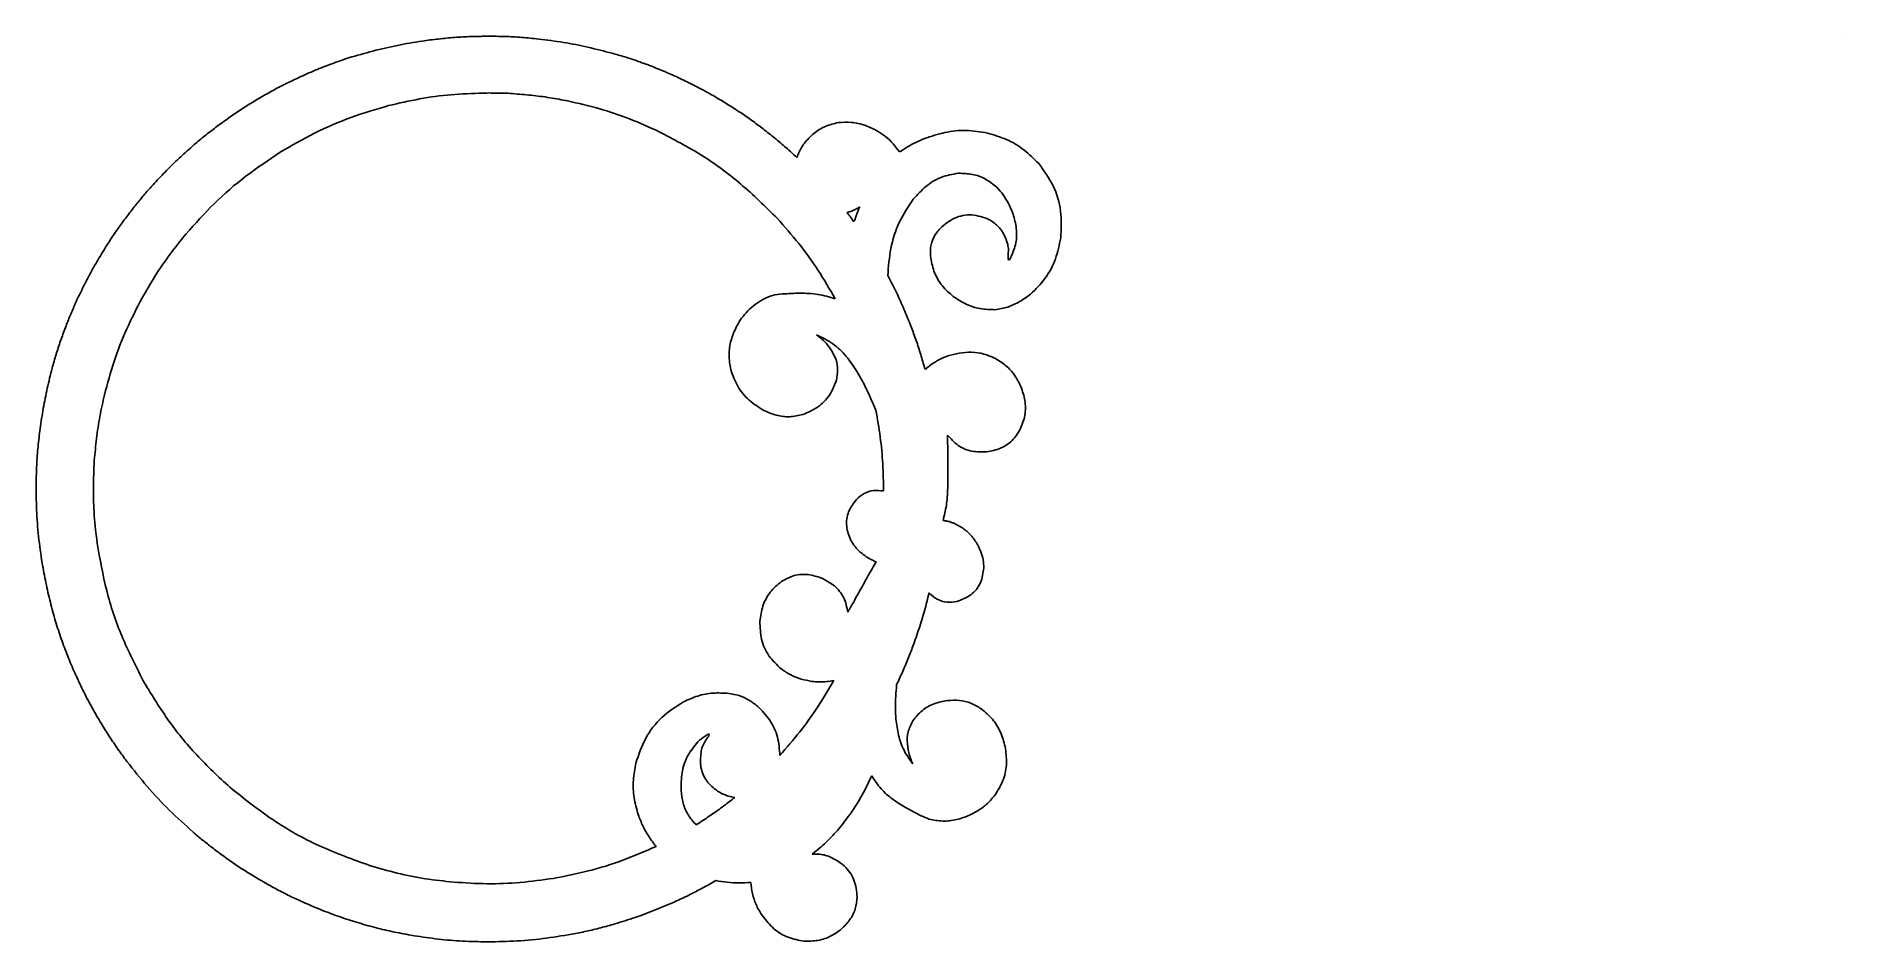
# Model space of a CAD drawing. Extents: x 0 to 229, y 211 to 325.
import ezdxf

# ---------------------------------------------------------------- set-up
doc = ezdxf.new("R2010")
doc.units = 0
doc.layers.get('0').update_dxf_attribs({"linetype": 'CONTINUOUS'})

msp = doc.modelspace()

# ---------------------------------------------------------------- linework, layer by layer
at = {"color": 7}
msp.add_lwpolyline([(228.6, 325.12), (228.6, 325.12)], dxfattribs=at)
for points, knots in [([(55.003418, 325.080309), (54.317666, 325.046745), (52.9458, 324.979598), (50.895378, 324.770278), (49.532686, 324.595942), (48.851256, 324.508763)], [0, 0, 0, 0, 2.059396, 4.119881, 6.180881, 6.180881, 6.180881, 6.180881]), ([(57.141533, 325.112062), (56.904223, 325.108533), (56.429393, 325.101473), (55.716688, 325.090885), (55.241293, 325.083836), (55.003418, 325.080309)], [0, 0, 0, 0, 0.71201, 1.424648, 2.138351, 2.138351, 2.138351, 2.138351]), ([(63.576482, 324.760138), (62.86388, 324.833372), (61.438651, 324.979841), (59.291347, 325.095598), (57.858268, 325.106573), (57.141533, 325.112062)], [0, 0, 0, 0, 2.148868, 4.297807, 6.447915, 6.447915, 6.447915, 6.447915]), ([(72.866956, 322.958178), (71.848072, 323.222916), (69.81039, 323.752369), (66.711623, 324.376566), (64.62151, 324.632283), (63.576482, 324.760138)], [0, 0, 0, 0, 3.15799, 6.31571, 9.47326, 9.47326, 9.47326, 9.47326]), ([(39.5478, 322.381341), (38.835848, 322.134839), (37.412153, 321.641906), (35.302642, 320.828387), (33.930819, 320.205497), (33.244931, 319.894063)], [0, 0, 0, 0, 2.260261, 4.519861, 6.779304, 6.779304, 6.779304, 6.779304]), ([(48.851256, 324.508763), (47.804079, 324.336104), (45.709453, 323.990741), (42.60892, 323.257052), (40.568147, 322.673237), (39.5478, 322.381341)], [0, 0, 0, 0, 3.183184, 6.367199, 9.550965, 9.550965, 9.550965, 9.550965]), ([(77.51064, 321.452579), (77.000776, 321.638419), (75.981087, 322.010086), (74.436956, 322.52759), (73.390248, 322.81466), (72.866956, 322.958178)], [0, 0, 0, 0, 1.628073, 3.256023, 4.883586, 4.883586, 4.883586, 4.883586]), ([(82.77098, 319.14259), (82.196985, 319.42178), (81.048709, 319.9803), (79.291345, 320.744404), (78.10431, 321.21648), (77.51064, 321.452579)], [0, 0, 0, 0, 1.914713, 3.830379, 5.747027, 5.747027, 5.747027, 5.747027]), ([(33.244931, 319.894063), (32.674466, 319.624379), (31.533499, 319.084995), (29.855705, 318.206667), (28.760069, 317.57993), (28.212175, 317.266518)], [0, 0, 0, 0, 1.892869, 3.785861, 5.679378, 5.679378, 5.679378, 5.679378]), ([(44.604376, 316.343058), (45.905927, 316.647267), (48.508982, 317.255674), (52.490489, 317.791802), (55.1623, 317.887915), (56.498349, 317.935977)], [0, 0, 0, 0, 4.008561, 8.016973, 12.026245, 12.026245, 12.026245, 12.026245]), ([(56.498349, 317.935977), (56.849459, 317.940356), (57.551913, 317.949118), (58.605756, 317.918036), (59.308702, 317.907063), (59.660367, 317.901574)], [0, 0, 0, 0, 1.05329, 2.107281, 3.162418, 3.162418, 3.162418, 3.162418]), ([(59.660367, 317.901574), (60.449821, 317.845041), (62.029139, 317.731945), (64.390769, 317.461438), (65.950548, 317.183343), (66.730598, 317.044268)], [0, 0, 0, 0, 2.374377, 4.749988, 7.126579, 7.126579, 7.126579, 7.126579]), ([(87.623791, 316.417142), (87.096525, 316.740016), (86.041703, 317.385943), (84.421919, 318.292957), (83.321434, 318.859306), (82.77098, 319.14259)], [0, 0, 0, 0, 1.854693, 3.710405, 5.567547, 5.567547, 5.567547, 5.567547]), ([(28.212175, 317.266518), (27.691394, 316.951663), (26.649636, 316.321834), (25.124107, 315.31633), (24.13117, 314.610852), (23.634502, 314.257972)], [0, 0, 0, 0, 1.825567, 3.651824, 5.479547, 5.479547, 5.479547, 5.479547]), ([(30.873982, 310.447662), (32.315509, 311.283723), (35.198734, 312.955943), (39.804691, 314.938063), (43.004326, 315.874681), (44.604376, 316.343058)], [0, 0, 0, 0, 4.996719, 9.994029, 14.992785, 14.992785, 14.992785, 14.992785]), ([(66.730598, 317.044268), (68.061442, 316.75515), (70.722995, 316.176944), (74.614792, 314.908843), (77.109769, 313.816951), (78.357307, 313.270985)], [0, 0, 0, 0, 4.084041, 8.167667, 12.25161, 12.25161, 12.25161, 12.25161]), ([(91.963522, 313.405943), (91.493364, 313.757765), (90.553192, 314.461301), (89.108394, 315.46957), (88.118662, 316.101282), (87.623791, 316.417142)], [0, 0, 0, 0, 1.761612, 3.522684, 5.283792, 5.283792, 5.283792, 5.283792]), ([(23.634502, 314.257972), (23.166236, 313.911), (22.229499, 313.216907), (20.855617, 312.133443), (19.975766, 311.367721), (19.535789, 310.984815)], [0, 0, 0, 0, 1.748416, 3.497589, 5.247165, 5.247165, 5.247165, 5.247165]), ([(78.357307, 313.270985), (80.248821, 312.29639), (84.032064, 310.347091), (89.214629, 306.571007), (92.239703, 303.57757), (93.752247, 302.080845)], [0, 0, 0, 0, 6.377685, 12.75609, 19.134551, 19.134551, 19.134551, 19.134551]), ([(96.231569, 309.788786), (95.772465, 310.208257), (94.854418, 311.047055), (93.429201, 312.251571), (92.45218, 313.021075), (91.963522, 313.405943)], [0, 0, 0, 0, 1.865518, 3.730388, 5.59638, 5.59638, 5.59638, 5.59638]), ([(101.449576, 314.202403), (100.894993, 314.068694), (99.785225, 313.801132), (98.303372, 312.887413), (97.546436, 312.035107), (97.168264, 311.609288)], [0, 0, 0, 0, 1.704304, 3.410462, 5.113948, 5.113948, 5.113948, 5.113948]), ([(106.34472, 313.173082), (105.839049, 313.427471), (104.827167, 313.936522), (103.146078, 314.311196), (102.01462, 314.238638), (101.449576, 314.202403)], [0, 0, 0, 0, 1.694973, 3.391752, 5.084433, 5.084433, 5.084433, 5.084433]), ([(109.181336, 310.492648), (108.922771, 310.846261), (108.406146, 311.552797), (107.457159, 312.474137), (106.7156, 312.940058), (106.34472, 313.173082)], [0, 0, 0, 0, 1.313232, 2.623899, 3.935279, 3.935279, 3.935279, 3.935279]), ([(120.323751, 312.887304), (119.431933, 313.032303), (117.647484, 313.322434), (114.9216, 313.044554), (113.209575, 312.472214), (112.353796, 312.186122)], [0, 0, 0, 0, 2.702232, 5.40693, 8.110151, 8.110151, 8.110151, 8.110151]), ([(19.535789, 310.984815), (18.98845, 310.495533), (17.893545, 309.516766), (16.327507, 307.966556), (14.961989, 306.524771), (13.790581, 305.200554), (12.79682, 304.01029), (12.161457, 303.19506), (11.84371, 302.78736)], [0, 0, 0, 0, 2.202137, 4.405189, 6.608224, 8.158475, 9.708434, 11.259041, 11.259041, 11.259041, 11.259041]), ([(97.168264, 311.609288), (97.039638, 311.420556), (96.782396, 311.043107), (96.460689, 310.435252), (96.307955, 310.00431), (96.231569, 309.788786)], [0, 0, 0, 0, 0.685009, 1.369958, 2.055247, 2.055247, 2.055247, 2.055247]), ([(112.353796, 312.186122), (111.984798, 312.030327), (111.246921, 311.718786), (110.18881, 311.146332), (109.517163, 310.710544), (109.181336, 310.492648)], [0, 0, 0, 0, 1.201117, 2.401854, 3.602623, 3.602623, 3.602623, 3.602623]), ([(126.798776, 309.018799), (126.195331, 309.620421), (124.988913, 310.823197), (122.773, 312.155817), (121.140308, 312.643433), (120.323751, 312.887304)], [0, 0, 0, 0, 2.55088, 5.099771, 7.649979, 7.649979, 7.649979, 7.649979]), ([(18.96951, 300.125412), (20.142362, 301.43491), (22.488426, 304.054307), (26.487525, 307.518243), (29.411909, 309.471242), (30.873982, 310.447662)], [0, 0, 0, 0, 5.270635, 10.542886, 15.814281, 15.814281, 15.814281, 15.814281]), ([(129.584873, 299.665023), (129.641249, 300.782811), (129.754004, 303.018443), (128.787232, 306.31209), (127.461442, 308.116769), (126.798776, 309.018799)], [0, 0, 0, 0, 3.343578, 6.687328, 10.028778, 10.028778, 10.028778, 10.028778]), ([(110.946071, 304.544335), (111.454252, 305.095487), (112.469898, 306.197015), (114.417237, 307.418501), (115.900247, 307.674049), (116.640469, 307.801603)], [0, 0, 0, 0, 2.246904, 4.490649, 6.726644, 6.726644, 6.726644, 6.726644]), ([(116.640469, 307.801603), (117.23237, 307.78618), (118.41641, 307.755328), (120.123018, 307.145412), (121.045685, 306.402477), (121.506544, 306.031392)], [0, 0, 0, 0, 1.769871, 3.540458, 5.30741, 5.30741, 5.30741, 5.30741]), ([(107.710111, 294.873116), (107.802974, 296.021549), (107.988689, 298.318284), (109.021417, 301.665559), (110.30487, 303.585266), (110.946071, 304.544335)], [0, 0, 0, 0, 3.453072, 6.905742, 10.352768, 10.352768, 10.352768, 10.352768]), ([(121.506544, 306.031392), (121.785211, 305.71919), (122.34311, 305.094151), (122.9923, 304.012112), (123.321395, 303.242961), (123.485769, 302.858791)], [0, 0, 0, 0, 1.253272, 2.509096, 3.762278, 3.762278, 3.762278, 3.762278]), ([(11.84371, 302.78736), (11.490015, 302.318567), (10.782654, 301.381018), (9.763662, 299.943473), (9.132257, 298.95336), (8.816622, 298.45841)], [0, 0, 0, 0, 1.761764, 3.523382, 5.284242, 5.284242, 5.284242, 5.284242]), ([(93.752247, 302.080845), (94.675393, 301.039001), (96.521621, 298.955387), (98.966166, 295.560413), (100.369454, 293.156406), (101.071116, 291.954373)], [0, 0, 0, 0, 4.174288, 8.348277, 12.522467, 12.522467, 12.522467, 12.522467]), ([(102.558144, 302.853513), (102.747281, 302.905614), (103.12513, 303.0097), (103.664404, 303.249727), (103.995891, 303.458303), (104.161731, 303.562653)], [0, 0, 0, 0, 0.58802, 1.174724, 1.762119, 1.762119, 1.762119, 1.762119]), ([(103.206409, 301.993526), (103.135163, 302.089629), (102.99271, 302.281783), (102.778234, 302.569684), (102.631554, 302.758844), (102.558144, 302.853513)], [0, 0, 0, 0, 0.358898, 0.717601, 1.076983, 1.076983, 1.076983, 1.076983]), ([(103.632564, 302.191984), (103.618864, 302.079389), (103.598093, 301.908692), (103.353316, 301.642173), (103.263883, 301.856067), (103.206409, 301.993526)], [0, 0, 0, 0, 0.349508, 0.529859, 0.854192, 0.854192, 0.854192, 0.854192]), ([(104.161731, 303.562653), (104.103347, 303.410254), (103.986594, 303.105499), (103.809616, 302.648836), (103.691612, 302.344346), (103.632564, 302.191984)], [0, 0, 0, 0, 0.4896, 0.979061, 1.46927, 1.46927, 1.46927, 1.46927]), ([(120.500987, 301.977665), (119.793155, 302.23042), (118.375936, 302.736485), (116.055392, 302.278351), (114.900209, 301.319378), (114.322578, 300.839858)], [0, 0, 0, 0, 2.226232, 4.457356, 6.688793, 6.688793, 6.688793, 6.688793]), ([(122.8852, 298.797105), (122.747696, 299.231665), (122.472915, 300.100062), (121.649724, 301.23119), (120.884105, 301.728706), (120.500987, 301.977665)], [0, 0, 0, 0, 1.36275, 2.723236, 4.085919, 4.085919, 4.085919, 4.085919]), ([(123.485769, 302.858791), (123.661898, 302.268644), (124.013892, 301.089232), (124.058388, 299.20185), (123.62726, 298.04271), (123.411827, 297.463492)], [0, 0, 0, 0, 1.84551, 3.688265, 5.528784, 5.528784, 5.528784, 5.528784]), ([(13.404878, 291.999529), (13.950708, 292.949787), (15.042554, 294.850627), (16.908833, 297.56264), (18.28261, 299.271146), (18.96951, 300.125412)], [0, 0, 0, 0, 3.286707, 6.574534, 9.862466, 9.862466, 9.862466, 9.862466]), ([(114.322578, 300.839858), (114.040516, 300.483771), (113.476937, 299.772284), (113.031602, 298.444487), (113.105399, 297.536691), (113.142324, 297.082464)], [0, 0, 0, 0, 1.357712, 2.712802, 4.069854, 4.069854, 4.069854, 4.069854]), ([(125.761327, 292.523333), (126.421752, 293.167528), (127.743206, 294.456509), (129.034768, 296.956135), (129.401503, 298.762051), (129.584873, 299.665023)], [0, 0, 0, 0, 2.755129, 5.512782, 8.270524, 8.270524, 8.270524, 8.270524]), ([(8.816622, 298.45841), (8.439226, 297.845224), (7.684564, 296.619061), (6.641788, 294.727057), (5.994273, 293.441381), (5.670494, 292.7985)], [0, 0, 0, 0, 2.15982, 4.318903, 6.478271, 6.478271, 6.478271, 6.478271]), ([(122.959142, 296.820449), (122.93848, 297.039068), (122.896859, 297.479431), (123.00913, 298.140593), (122.926409, 298.578802), (122.8852, 298.797105)], [0, 0, 0, 0, 0.656811, 1.323012, 1.984356, 1.984356, 1.984356, 1.984356]), ([(123.411827, 297.463492), (123.360022, 297.373409), (123.251332, 297.184409), (123.171603, 296.885119), (123.007504, 296.835169), (122.959142, 296.820449)], [0, 0, 0, 0, 0.318343, 0.667905, 0.81397, 0.81397, 0.81397, 0.81397]), ([(110.493669, 288.847953), (110.217069, 289.531786), (109.663768, 290.899705), (108.74489, 292.915156), (108.055077, 294.220387), (107.710111, 294.873116)], [0, 0, 0, 0, 2.212885, 4.426592, 6.64107, 6.64107, 6.64107, 6.64107]), ([(113.142324, 297.082464), (113.272037, 296.451651), (113.531366, 295.190497), (114.549592, 293.505106), (115.516268, 292.656903), (116.000107, 292.232362)], [0, 0, 0, 0, 1.922418, 3.843396, 5.768357, 5.768357, 5.768357, 5.768357]), ([(5.670494, 292.7985), (5.43994, 292.308171), (4.97891, 291.327673), (4.334677, 289.835198), (3.935729, 288.827879), (3.736227, 288.324149)], [0, 0, 0, 0, 1.625418, 3.250303, 4.875646, 4.875646, 4.875646, 4.875646]), ([(101.071116, 291.954373), (100.347482, 292.165214), (98.899566, 292.587084), (96.630049, 292.68089), (95.129612, 292.598808), (94.379344, 292.557764)], [0, 0, 0, 0, 2.253429, 4.508881, 6.764625, 6.764625, 6.764625, 6.764625]), ([(8.679039, 279.822204), (9.059895, 281.227283), (9.821583, 284.037355), (11.407048, 288.116499), (12.738944, 290.705204), (13.404878, 291.999529)], [0, 0, 0, 0, 4.365482, 8.730703, 13.095734, 13.095734, 13.095734, 13.095734]), ([(90.928896, 291.221442), (90.617309, 290.959552), (89.994114, 290.435754), (89.204754, 289.495112), (88.794793, 288.791958), (88.589838, 288.440424)], [0, 0, 0, 0, 1.219675, 2.439434, 3.658895, 3.658895, 3.658895, 3.658895]), ([(94.379344, 292.557764), (93.962895, 292.51689), (93.128506, 292.434996), (91.965904, 291.923712), (91.274519, 291.455501), (90.928896, 291.221442)], [0, 0, 0, 0, 1.248579, 2.501625, 3.754166, 3.754166, 3.754166, 3.754166]), ([(116.000107, 292.232362), (116.521537, 291.885923), (117.564239, 291.193148), (119.378401, 290.603233), (120.631338, 290.577929), (121.257907, 290.565276)], [0, 0, 0, 0, 1.873296, 3.746028, 5.619356, 5.619356, 5.619356, 5.619356]), ([(121.257907, 290.565276), (121.804941, 290.653114), (122.900493, 290.82903), (124.419087, 291.546864), (125.313992, 292.197901), (125.761327, 292.523333)], [0, 0, 0, 0, 1.655371, 3.315231, 4.974221, 4.974221, 4.974221, 4.974221]), ([(3.736227, 288.324149), (3.52789, 287.758589), (3.11117, 286.627343), (2.548021, 284.908141), (2.214721, 283.74921), (2.048042, 283.169642)], [0, 0, 0, 0, 1.80805, 3.6165, 5.425589, 5.425589, 5.425589, 5.425589]), ([(88.589838, 288.440424), (88.337137, 287.869009), (87.832079, 286.726955), (87.55104, 284.842447), (87.758333, 283.60893), (87.861987, 282.992124)], [0, 0, 0, 0, 1.870349, 3.738158, 5.606248, 5.606248, 5.606248, 5.606248]), ([(112.271951, 283.568987), (112.100553, 284.16404), (111.757755, 285.35415), (111.160235, 287.113899), (110.715864, 288.269919), (110.493669, 288.847953)], [0, 0, 0, 0, 1.85756, 3.715129, 5.572855, 5.572855, 5.572855, 5.572855]), ([(100.605449, 285.405407), (100.430356, 285.659753), (100.080249, 286.168329), (99.426497, 286.830213), (98.935343, 287.203379), (98.689724, 287.389993)], [0, 0, 0, 0, 0.925044, 1.849669, 2.77461, 2.77461, 2.77461, 2.77461]), ([(98.689724, 287.389993), (99.402286, 287.051926), (100.828227, 286.375402), (102.54678, 284.703272), (103.406282, 283.386513), (103.836329, 282.727682)], [0, 0, 0, 0, 2.353036, 4.708778, 7.067757, 7.067757, 7.067757, 7.067757]), ([(101.227184, 281.677251), (101.300104, 282.104831), (101.445661, 282.958344), (101.241821, 284.271127), (100.81772, 285.02705), (100.605449, 285.405407)], [0, 0, 0, 0, 1.296655, 2.588319, 3.882681, 3.882681, 3.882681, 3.882681]), ([(112.692462, 283.248947), (112.609577, 283.145401), (112.466853, 282.967101), (112.315909, 283.301931), (112.288589, 283.467907), (112.271951, 283.568987)], [0, 0, 0, 0, 0.294451, 0.507028, 0.838127, 0.838127, 0.838127, 0.838127]), ([(116.751664, 285.082544), (116.261876, 284.977811), (115.282359, 284.768358), (113.905017, 284.136405), (113.096804, 283.544881), (112.692462, 283.248947)], [0, 0, 0, 0, 1.499591, 2.998999, 4.500154, 4.500154, 4.500154, 4.500154]), ([(121.316044, 284.397309), (120.838705, 284.610861), (119.884057, 285.037952), (118.309537, 285.250655), (117.271174, 285.138605), (116.751664, 285.082544)], [0, 0, 0, 0, 1.563041, 3.12598, 4.690892, 4.690892, 4.690892, 4.690892]), ([(124.552287, 280.851469), (124.308277, 281.338382), (123.82054, 282.311642), (122.70789, 283.540582), (121.780201, 284.111605), (121.316044, 284.397309)], [0, 0, 0, 0, 1.629549, 3.257208, 4.887061, 4.887061, 4.887061, 4.887061]), ([(2.048042, 283.169642), (1.843892, 282.330504), (1.435478, 280.651757), (0.912441, 278.111825), (0.662249, 276.401466), (0.537148, 275.546256)], [0, 0, 0, 0, 2.59084, 5.183135, 7.775619, 7.775619, 7.775619, 7.775619]), ([(87.861987, 282.992124), (88.120558, 282.274298), (88.637945, 280.83797), (90.124822, 279.036415), (91.416201, 278.226498), (92.061453, 277.821813)], [0, 0, 0, 0, 2.277647, 4.557438, 6.834142, 6.834142, 6.834142, 6.834142]), ([(96.9645, 277.321716), (97.614578, 277.598356), (98.915388, 278.151916), (100.459298, 279.69822), (100.971415, 281.01807), (101.227184, 281.677251)], [0, 0, 0, 0, 2.108364, 4.218847, 6.324573, 6.324573, 6.324573, 6.324573]), ([(103.836329, 282.727682), (104.135918, 282.204437), (104.735256, 281.157666), (105.503566, 279.518647), (105.97443, 278.408615), (106.209818, 277.853704)], [0, 0, 0, 0, 1.808143, 3.617251, 5.425678, 5.425678, 5.425678, 5.425678]), ([(7.390412, 271.524307), (7.475273, 272.454653), (7.644969, 274.315053), (8.062464, 277.0885), (8.473506, 278.910936), (8.679039, 279.822204)], [0, 0, 0, 0, 2.802388, 5.603888, 8.405701, 8.405701, 8.405701, 8.405701]), ([(124.4727, 275.477393), (124.702394, 276.051036), (125.162523, 277.200176), (125.145888, 279.09783), (124.75013, 280.266992), (124.552287, 280.851469)], [0, 0, 0, 0, 1.840712, 3.687373, 5.533376, 5.533376, 5.533376, 5.533376]), ([(92.061453, 277.821813), (92.579101, 277.602842), (93.613143, 277.165431), (95.317369, 276.952011), (96.415472, 277.198484), (96.9645, 277.321716)], [0, 0, 0, 0, 1.682857, 3.361634, 5.040269, 5.040269, 5.040269, 5.040269]), ([(106.209818, 277.853704), (106.407103, 276.73167), (106.801746, 274.487184), (107.129389, 271.079896), (107.158491, 268.800605), (107.173042, 267.660967)], [0, 0, 0, 0, 3.417026, 6.835324, 10.253577, 10.253577, 10.253577, 10.253577]), ([(0.537148, 275.546256), (0.445673, 274.782966), (0.262724, 273.256399), (0.091345, 270.955776), (0.055142, 269.418967), (0.037045, 268.65072)], [0, 0, 0, 0, 2.306111, 4.612187, 6.917316, 6.917316, 6.917316, 6.917316]), ([(115.293704, 272.043031), (115.292624, 272.341372), (115.290463, 272.938241), (115.286222, 273.833448), (115.28406, 274.430317), (115.28298, 274.728658)], [0, 0, 0, 0, 0.895027, 1.790621, 2.685648, 2.685648, 2.685648, 2.685648]), ([(115.28298, 274.728658), (115.697489, 274.253443), (116.527149, 273.302279), (118.341477, 272.566819), (119.599329, 272.593354), (120.228642, 272.606629)], [0, 0, 0, 0, 1.872999, 3.748898, 5.627105, 5.627105, 5.627105, 5.627105]), ([(120.228642, 272.606629), (120.814229, 272.71946), (121.984223, 272.944894), (123.5364, 273.948418), (124.160651, 274.967818), (124.4727, 275.477393)], [0, 0, 0, 0, 1.780736, 3.557885, 5.334166, 5.334166, 5.334166, 5.334166]), ([(115.240647, 266.803858), (115.272924, 267.385063), (115.337517, 268.548173), (115.292123, 270.295521), (115.293177, 271.460533), (115.293704, 272.043031)], [0, 0, 0, 0, 1.745541, 3.493179, 5.240773, 5.240773, 5.240773, 5.240773]), ([(7.752927, 261.064587), (7.615379, 262.221594), (7.340277, 264.535677), (7.227275, 268.033535), (7.336039, 270.360841), (7.390412, 271.524307)], [0, 0, 0, 0, 3.49441, 6.989023, 10.482515, 10.482515, 10.482515, 10.482515]), ([(0.037045, 268.65072), (0.04362, 267.525919), (0.05677, 265.276298), (0.306235, 261.907994), (0.631298, 259.682049), (0.793815, 258.569178)], [0, 0, 0, 0, 3.373912, 6.747885, 10.121245, 10.121245, 10.121245, 10.121245]), ([(107.173042, 267.660967), (106.758556, 267.709325), (105.929687, 267.80603), (104.690781, 267.42902), (104.068157, 266.871007), (103.756742, 266.591909)], [0, 0, 0, 0, 1.244042, 2.487779, 3.732337, 3.732337, 3.732337, 3.732337]), ([(103.756742, 266.591909), (103.377932, 266.097358), (102.619321, 265.106966), (102.365296, 263.163071), (102.818468, 262.001959), (103.044978, 261.421598)], [0, 0, 0, 0, 1.847153, 3.699128, 5.54986, 5.54986, 5.54986, 5.54986]), ([(114.722204, 263.929989), (114.787438, 264.247818), (114.918006, 264.883966), (115.144257, 265.833129), (115.208529, 266.480408), (115.240647, 266.803858)], [0, 0, 0, 0, 0.973592, 1.948683, 2.922634, 2.922634, 2.922634, 2.922634]), ([(115.97894, 263.617851), (115.842951, 263.667125), (115.571468, 263.765492), (115.149398, 263.864759), (114.864613, 263.908244), (114.722204, 263.929989)], [0, 0, 0, 0, 0.433625, 0.865672, 1.297818, 1.297818, 1.297818, 1.297818]), ([(119.072096, 260.894971), (118.814995, 261.284981), (118.301128, 262.064495), (117.241731, 263.010775), (116.399897, 263.41548), (115.97894, 263.617851)], [0, 0, 0, 0, 1.398174, 2.794537, 4.191161, 4.191161, 4.191161, 4.191161]), ([(13.521295, 243.772549), (12.600976, 245.590122), (10.760383, 249.225179), (8.807753, 255.044075), (8.104531, 259.057776), (7.752927, 261.064587)], [0, 0, 0, 0, 6.107301, 12.214299, 18.321053, 18.321053, 18.321053, 18.321053]), ([(103.044978, 261.421598), (103.215546, 261.153072), (103.557261, 260.615113), (104.227523, 259.929158), (104.850747, 259.435153), (105.392537, 259.10954), (105.814435, 258.89973), (106.102556, 258.774615), (106.246789, 258.711982)], [0, 0, 0, 0, 0.952044, 1.907308, 2.860267, 3.33049, 3.801062, 4.272763, 4.272763, 4.272763, 4.272763]), ([(119.868527, 257.963247), (119.846424, 258.303251), (119.802145, 258.984406), (119.515652, 259.973919), (119.219826, 260.588206), (119.072096, 260.894971)], [0, 0, 0, 0, 1.019906, 2.04325, 3.064073, 3.064073, 3.064073, 3.064073]), ([(0.793815, 258.569178), (0.943672, 257.739232), (1.243383, 256.079363), (1.813172, 253.613718), (2.262617, 251.988501), (2.487287, 251.176084)], [0, 0, 0, 0, 2.529847, 5.059629, 7.588219, 7.588219, 7.588219, 7.588219]), ([(106.246789, 258.711982), (105.908576, 258.133109), (105.231926, 256.974977), (104.276867, 255.204036), (103.614367, 254.037589), (103.283173, 253.454464)], [0, 0, 0, 0, 2.011155, 4.023647, 6.035456, 6.035456, 6.035456, 6.035456]), ([(94.291856, 256.22758), (93.781197, 255.807825), (92.758808, 254.967434), (91.824806, 253.16057), (91.642038, 251.853685), (91.550631, 251.200073)], [0, 0, 0, 0, 1.968126, 3.940386, 5.913665, 5.913665, 5.913665, 5.913665]), ([(99.356616, 256.664178), (98.79383, 256.843725), (97.669671, 257.202367), (95.844183, 257.090528), (94.809157, 256.515151), (94.291856, 256.22758)], [0, 0, 0, 0, 1.765028, 3.525626, 5.28479, 5.28479, 5.28479, 5.28479]), ([(102.6668, 252.3617), (102.538554, 252.985394), (102.281881, 254.233672), (101.032818, 255.763891), (99.915668, 256.363911), (99.356616, 256.664178)], [0, 0, 0, 0, 1.889313, 3.781319, 5.676565, 5.676565, 5.676565, 5.676565]), ([(116.455331, 253.716367), (117.073754, 253.937669), (118.31167, 254.380655), (119.589025, 256.016016), (119.775332, 257.313976), (119.868527, 257.963247)], [0, 0, 0, 0, 1.942731, 3.88882, 5.836648, 5.836648, 5.836648, 5.836648]), ([(110.895836, 248.067124), (111.159806, 248.802437), (111.68786, 250.273377), (112.377204, 252.515694), (112.749741, 254.034087), (112.93602, 254.793327)], [0, 0, 0, 0, 2.343652, 4.688303, 7.033221, 7.033221, 7.033221, 7.033221]), ([(112.93602, 254.793327), (113.257506, 254.507552), (113.900515, 253.935971), (115.173494, 253.513176), (116.027998, 253.648628), (116.455331, 253.716367)], [0, 0, 0, 0, 1.283733, 2.567612, 3.851978, 3.851978, 3.851978, 3.851978]), ([(103.283173, 253.454464), (103.214383, 253.333383), (103.076695, 253.091032), (102.871077, 252.726866), (102.734892, 252.483421), (102.6668, 252.3617)], [0, 0, 0, 0, 0.417774, 0.836198, 1.254615, 1.254615, 1.254615, 1.254615]), ([(2.487287, 251.176084), (2.723375, 250.441114), (3.195458, 248.971468), (4.011604, 246.804043), (4.61655, 245.384508), (4.918992, 244.674813)], [0, 0, 0, 0, 2.315632, 4.630336, 6.944567, 6.944567, 6.944567, 6.944567]), ([(91.550631, 251.200073), (91.57277, 250.435673), (91.617042, 248.907082), (92.572439, 246.746423), (93.690402, 245.700528), (94.249522, 245.177451)], [0, 0, 0, 0, 2.281232, 4.561835, 6.843569, 6.843569, 6.843569, 6.843569]), ([(108.826582, 243.166618), (109.077585, 243.701863), (109.579674, 244.772532), (110.271991, 246.406347), (110.687892, 247.513545), (110.895836, 248.067124)], [0, 0, 0, 0, 1.773448, 3.547489, 5.321402, 5.321402, 5.321402, 5.321402]), ([(4.918992, 244.674813), (5.260084, 243.940916), (5.942283, 242.473083), (7.064367, 240.318184), (7.890264, 238.925573), (8.303288, 238.22914)], [0, 0, 0, 0, 2.427742, 4.855605, 7.284361, 7.284361, 7.284361, 7.284361]), ([(94.249522, 245.177451), (94.640095, 244.91562), (95.421607, 244.391712), (96.741963, 243.860982), (97.668306, 243.694407), (98.131489, 243.611118)], [0, 0, 0, 0, 1.408288, 2.817892, 4.227563, 4.227563, 4.227563, 4.227563]), ([(24.528865, 230.232656), (23.100258, 231.558696), (20.243305, 234.210534), (16.551503, 238.772567), (14.531449, 242.105749), (13.521295, 243.772549)], [0, 0, 0, 0, 5.842865, 11.684663, 17.527933, 17.527933, 17.527933, 17.527933]), ([(100.880616, 243.703687), (100.221525, 242.586787), (98.903435, 240.353144), (96.624637, 237.19266), (94.919418, 235.239136), (94.066924, 234.262507)], [0, 0, 0, 0, 3.889411, 7.778283, 11.666091, 11.666091, 11.666091, 11.666091]), ([(98.131489, 243.611118), (98.436851, 243.581681), (99.047683, 243.522796), (99.971506, 243.550721), (100.577411, 243.65267), (100.880616, 243.703687)], [0, 0, 0, 0, 0.919841, 1.840008, 2.76171, 2.76171, 2.76171, 2.76171]), ([(108.749818, 238.818984), (108.71978, 239.302011), (108.659699, 240.268182), (108.722069, 241.719653), (108.791748, 242.68434), (108.826582, 243.166618)], [0, 0, 0, 0, 1.450905, 2.902163, 4.353022, 4.353022, 4.353022, 4.353022]), ([(81.866176, 241.012698), (80.9225, 240.407772), (79.034432, 239.197461), (76.934428, 236.477314), (76.221453, 234.351592), (75.865002, 233.28884)], [0, 0, 0, 0, 3.346937, 6.696418, 10.04521, 10.04521, 10.04521, 10.04521]), ([(87.600084, 242.092198), (86.942366, 242.12819), (85.627355, 242.200151), (83.663223, 241.834183), (82.465287, 241.28657), (81.866176, 241.012698)], [0, 0, 0, 0, 1.971953, 3.942628, 5.914244, 5.914244, 5.914244, 5.914244]), ([(91.254298, 240.464904), (90.896165, 240.739539), (90.180177, 241.288595), (88.936517, 241.863323), (88.045676, 242.015887), (87.600084, 242.092198)], [0, 0, 0, 0, 1.35204, 2.703033, 4.055063, 4.055063, 4.055063, 4.055063]), ([(94.066924, 234.262507), (94.012231, 235.042719), (93.902721, 236.604896), (92.889538, 238.782605), (91.799209, 239.904311), (91.254298, 240.464904)], [0, 0, 0, 0, 2.333136, 4.671511, 7.00772, 7.00772, 7.00772, 7.00772]), ([(115.269716, 241.197836), (114.694992, 241.084969), (113.545551, 240.859237), (111.965778, 239.990643), (111.238069, 239.066348), (110.874669, 238.604778)], [0, 0, 0, 0, 1.753136, 3.506251, 5.254989, 5.254989, 5.254989, 5.254989]), ([(119.535222, 240.139502), (119.105464, 240.394333), (118.245999, 240.903964), (116.766277, 241.261096), (115.768667, 241.218927), (115.269716, 241.197836)], [0, 0, 0, 0, 1.4934, 2.986625, 4.480725, 4.480725, 4.480725, 4.480725]), ([(122.554436, 235.360633), (122.382382, 235.980445), (122.038396, 237.219636), (121.016873, 238.897887), (120.029078, 239.725654), (119.535222, 240.139502)], [0, 0, 0, 0, 1.925414, 3.849481, 5.773217, 5.773217, 5.773217, 5.773217]), ([(8.303288, 238.22914), (8.636272, 237.68892), (9.302351, 236.608301), (10.375146, 235.034036), (11.128342, 234.011751), (11.505015, 233.500507)], [0, 0, 0, 0, 1.903617, 3.807862, 5.712865, 5.712865, 5.712865, 5.712865]), ([(110.869307, 233.204173), (110.473918, 233.75601), (109.683138, 234.859684), (109.004548, 236.803099), (108.834763, 238.146742), (108.749818, 238.818984)], [0, 0, 0, 0, 2.028492, 4.056991, 6.088031, 6.088031, 6.088031, 6.088031]), ([(110.874669, 238.604778), (110.647885, 238.153553), (110.194009, 237.250491), (110.12176, 235.70395), (110.36073, 234.727698), (110.480404, 234.2388)], [0, 0, 0, 0, 1.501443, 3.004923, 4.513165, 4.513165, 4.513165, 4.513165]), ([(81.596371, 229.838391), (81.596581, 230.581994), (81.597002, 232.069453), (82.285493, 234.247013), (83.227004, 235.404536), (83.697233, 235.982651)], [0, 0, 0, 0, 2.225114, 4.450983, 6.671886, 6.671886, 6.671886, 6.671886]), ([(83.697233, 235.982651), (83.845609, 236.112566), (84.141905, 236.371999), (84.629222, 236.708744), (84.972487, 236.901884), (85.144469, 236.998651)], [0, 0, 0, 0, 0.591287, 1.180763, 1.772646, 1.772646, 1.772646, 1.772646]), ([(85.070527, 236.702318), (84.927111, 236.486188), (84.641028, 236.055055), (84.242687, 235.376154), (84.149244, 234.86314), (84.102504, 234.606536)], [0, 0, 0, 0, 0.779913, 1.555755, 2.332186, 2.332186, 2.332186, 2.332186]), ([(85.144469, 236.998651), (85.135856, 236.965811), (85.118606, 236.900038), (85.094408, 236.801144), (85.078469, 236.735185), (85.070527, 236.702318)], [0, 0, 0, 0, 0.101851, 0.203987, 0.305426, 0.305426, 0.305426, 0.305426]), ([(11.505015, 233.500507), (12.348372, 232.430099), (14.035367, 230.288928), (16.833967, 227.299161), (18.866256, 225.481521), (19.882414, 224.572689)], [0, 0, 0, 0, 4.087141, 8.175639, 12.264247, 12.264247, 12.264247, 12.264247]), ([(75.865002, 233.28884), (75.732704, 232.566028), (75.468176, 231.120782), (75.573653, 228.897972), (75.965412, 227.4823), (76.161336, 226.774304)], [0, 0, 0, 0, 2.199974, 4.398798, 6.598618, 6.598618, 6.598618, 6.598618]), ([(84.102504, 234.606536), (84.048363, 233.981531), (83.939992, 232.730523), (84.719792, 230.92682), (85.694806, 230.137582), (86.181918, 229.743282)], [0, 0, 0, 0, 1.862989, 3.728955, 5.591904, 5.591904, 5.591904, 5.591904]), ([(110.480404, 234.2388), (110.515484, 234.121021), (110.585692, 233.885302), (110.728185, 233.544841), (110.822272, 233.317715), (110.869307, 233.204173)], [0, 0, 0, 0, 0.368402, 0.737308, 1.106081, 1.106081, 1.106081, 1.106081]), ([(121.387447, 229.393891), (121.741498, 229.994207), (122.44938, 231.194467), (122.838655, 233.292173), (122.649216, 234.670849), (122.554436, 235.360633)], [0, 0, 0, 0, 2.08002, 4.158751, 6.240179, 6.240179, 6.240179, 6.240179]), ([(102.941967, 226.822), (103.288494, 227.334175), (103.981569, 228.358558), (104.878651, 229.984639), (105.414968, 231.098912), (105.683191, 231.656184)], [0, 0, 0, 0, 1.854369, 3.708853, 5.564238, 5.564238, 5.564238, 5.564238]), ([(105.683191, 231.656184), (106.05532, 231.100314), (106.799753, 229.988312), (108.323213, 228.6551), (109.468259, 227.967756), (110.041267, 227.623793)], [0, 0, 0, 0, 1.999854, 4.000641, 6.004816, 6.004816, 6.004816, 6.004816]), ([(42.199278, 220.352338), (40.066646, 221.118602), (35.801334, 222.651147), (29.839347, 225.990149), (26.298889, 228.818596), (24.528865, 230.232656)], [0, 0, 0, 0, 6.791263, 13.582678, 20.372517, 20.372517, 20.372517, 20.372517]), ([(83.474842, 225.480316), (83.121009, 225.889714), (82.413705, 226.708092), (81.74749, 228.221111), (81.646754, 229.299191), (81.596371, 229.838391)], [0, 0, 0, 0, 1.61833, 3.235006, 4.852645, 4.852645, 4.852645, 4.852645]), ([(88.377889, 228.944029), (87.849574, 228.536051), (86.793038, 227.720168), (85.157065, 226.565003), (84.035507, 225.841829), (83.474842, 225.480316)], [0, 0, 0, 0, 2.002377, 4.004395, 6.0056, 6.0056, 6.0056, 6.0056]), ([(86.181918, 229.743282), (86.409335, 229.614247), (86.864262, 229.356126), (87.607259, 229.09171), (88.12095, 228.993268), (88.377889, 228.944029)], [0, 0, 0, 0, 0.783402, 1.567118, 2.351403, 2.351403, 2.351403, 2.351403]), ([(118.063998, 226.689638), (118.489205, 226.914726), (119.33959, 227.364887), (120.473605, 228.275965), (121.082856, 229.021278), (121.387447, 229.393891)], [0, 0, 0, 0, 1.441612, 2.883125, 4.324305, 4.324305, 4.324305, 4.324305]), ([(76.161336, 226.774304), (76.345613, 226.293405), (76.714176, 225.331584), (77.476955, 223.981199), (78.100917, 223.161976), (78.412904, 222.752356)], [0, 0, 0, 0, 1.543606, 3.087284, 4.631031, 4.631031, 4.631031, 4.631031]), ([(98.176362, 221.783769), (98.771545, 222.277987), (99.961788, 223.266321), (101.569241, 224.949998), (102.48436, 226.197957), (102.941967, 226.822)], [0, 0, 0, 0, 2.319898, 4.639316, 6.95921, 6.95921, 6.95921, 6.95921]), ([(110.041267, 227.623793), (110.354041, 227.451248), (110.980179, 227.105831), (111.938832, 226.624899), (112.595096, 226.341485), (112.922756, 226.199982)], [0, 0, 0, 0, 1.071615, 2.14525, 3.215803, 3.215803, 3.215803, 3.215803]), ([(112.922756, 226.199982), (113.498248, 226.089317), (114.649666, 225.867904), (116.41924, 226.077693), (117.515576, 226.485593), (118.063998, 226.689638)], [0, 0, 0, 0, 1.750197, 3.50171, 5.25485, 5.25485, 5.25485, 5.25485]), ([(19.882414, 224.572689), (20.275674, 224.233529), (21.062177, 223.555222), (22.297537, 222.605778), (23.123576, 221.976682), (23.5366, 221.662131)], [0, 0, 0, 0, 1.557611, 3.115164, 4.672748, 4.672748, 4.672748, 4.672748]), ([(78.412904, 222.752356), (77.02307, 222.147218), (74.243248, 220.936876), (69.890363, 219.584135), (66.914153, 219.006125), (65.426167, 218.717142)], [0, 0, 0, 0, 4.545561, 9.09162, 13.636953, 13.636953, 13.636953, 13.636953]), ([(100.38842, 221.460907), (100.150322, 221.539193), (99.674397, 221.695677), (98.926973, 221.807396), (98.426515, 221.791643), (98.176362, 221.783769)], [0, 0, 0, 0, 0.751168, 1.501483, 2.251338, 2.251338, 2.251338, 2.251338]), ([(23.5366, 221.662131), (24.101825, 221.257118), (25.232317, 220.447062), (26.992019, 219.324922), (28.189893, 218.618171), (28.788924, 218.26474)], [0, 0, 0, 0, 2.085745, 4.171643, 6.258199, 6.258199, 6.258199, 6.258199]), ([(52.833693, 218.248653), (51.633145, 218.373696), (49.23166, 218.623821), (45.676059, 219.340016), (43.358113, 220.014924), (42.199278, 220.352338)], [0, 0, 0, 0, 3.619755, 7.240683, 10.860749, 10.860749, 10.860749, 10.860749]), ([(103.849593, 216.375262), (103.770888, 217.100459), (103.613428, 218.551292), (102.31964, 220.43341), (101.032229, 221.118372), (100.38842, 221.460907)], [0, 0, 0, 0, 2.166122, 4.333554, 6.501678, 6.501678, 6.501678, 6.501678]), ([(28.788924, 218.26474), (29.332314, 217.958739), (30.419042, 217.346764), (32.08271, 216.489795), (33.217476, 215.972409), (33.784822, 215.713733)], [0, 0, 0, 0, 1.870819, 3.741464, 5.611868, 5.611868, 5.611868, 5.611868]), ([(65.426167, 218.717142), (64.035244, 218.525281), (61.253564, 218.141582), (57.036511, 217.968987), (54.234555, 218.155436), (52.833693, 218.248653)], [0, 0, 0, 0, 4.211049, 8.421595, 12.631446, 12.631446, 12.631446, 12.631446]), ([(80.80248, 215.766791), (81.386904, 216.039764), (82.555725, 216.585696), (84.272296, 217.479128), (85.393666, 218.115829), (85.954164, 218.434073)], [0, 0, 0, 0, 1.934938, 3.869787, 5.803348, 5.803348, 5.803348, 5.803348]), ([(85.954164, 218.434073), (86.44341, 218.356442), (87.421975, 218.201169), (88.910209, 218.128486), (89.899551, 218.189212), (90.394367, 218.219584)], [0, 0, 0, 0, 1.485458, 2.971143, 4.457702, 4.457702, 4.457702, 4.457702]), ([(90.394367, 218.219584), (90.45065, 217.740257), (90.563214, 216.781612), (91.021488, 215.395252), (91.506431, 214.559926), (91.749033, 214.142038)], [0, 0, 0, 0, 1.445687, 2.891344, 4.338562, 4.338562, 4.338562, 4.338562]), ([(33.784822, 215.713733), (34.490495, 215.406677), (35.901552, 214.792689), (38.060675, 213.974487), (39.523077, 213.497079), (40.254202, 213.2584)], [0, 0, 0, 0, 2.308543, 4.61614, 6.923254, 6.923254, 6.923254, 6.923254]), ([(73.216064, 212.969969), (74.075883, 213.23158), (75.795988, 213.754944), (78.321439, 214.706864), (79.975342, 215.413429), (80.80248, 215.766791)], [0, 0, 0, 0, 2.695633, 5.392737, 8.091063, 8.091063, 8.091063, 8.091063]), ([(101.857104, 212.324244), (102.223576, 212.689254), (102.955964, 213.418722), (103.68349, 214.829212), (103.794218, 215.859839), (103.849593, 216.375262)], [0, 0, 0, 0, 1.547238, 3.092138, 4.637693, 4.637693, 4.637693, 4.637693]), ([(40.254202, 213.2584), (41.041318, 213.026465), (42.615482, 212.562614), (45.010051, 211.986382), (46.623707, 211.687633), (47.430549, 211.538256)], [0, 0, 0, 0, 2.461513, 4.922812, 7.3842, 7.3842, 7.3842, 7.3842]), ([(67.773127, 211.67344), (68.383863, 211.791189), (69.605382, 212.026697), (71.419961, 212.464316), (72.617373, 212.801421), (73.216064, 212.969969)], [0, 0, 0, 0, 1.865772, 3.731688, 5.597512, 5.597512, 5.597512, 5.597512]), ([(91.749033, 214.142038), (92.177876, 213.584036), (93.035255, 212.468429), (94.82166, 211.246578), (96.202934, 210.954224), (96.893098, 210.808147)], [0, 0, 0, 0, 2.105587, 4.209674, 6.310878, 6.310878, 6.310878, 6.310878]), ([(47.430549, 211.538256), (48.449315, 211.380057), (50.486963, 211.063643), (53.570193, 210.785903), (55.631763, 210.731871), (56.662602, 210.704853)], [0, 0, 0, 0, 3.09245, 6.185249, 9.278367, 9.278367, 9.278367, 9.278367]), ([(56.662602, 210.704853), (57.903762, 210.716523), (60.386164, 210.739864), (64.100115, 211.062657), (66.548868, 211.469859), (67.773127, 211.67344)], [0, 0, 0, 0, 3.72283, 7.445903, 11.168259, 11.168259, 11.168259, 11.168259]), ([(96.893098, 210.808147), (97.486691, 210.792394), (98.672842, 210.760918), (100.417289, 211.272992), (101.377005, 211.973709), (101.857104, 212.324244)], [0, 0, 0, 0, 1.775557, 3.548021, 5.322273, 5.322273, 5.322273, 5.322273])]:
    msp.add_open_spline(points, degree=3, knots=knots, dxfattribs=at)

doc.saveas('drawing.dxf')
